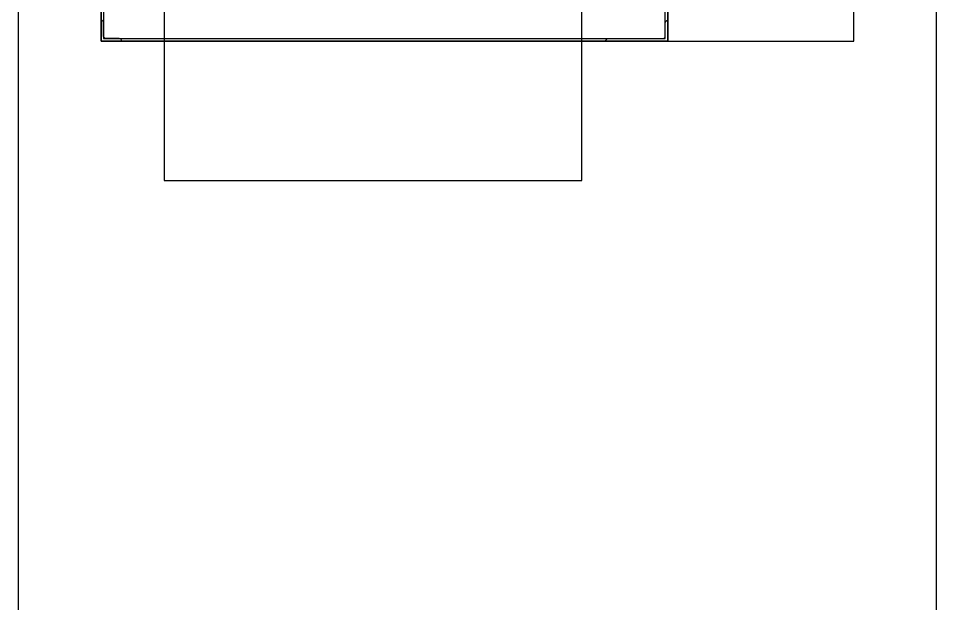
# Model space of a CAD drawing. Header units: millimetres. Extents: x 89450 to 753248, y -530175 to 1209785.
# Drawn here: x 397530 to 399750, y -103452 to -102036 of the extents above; entities that cross this region are included whole.
import ezdxf

# ---------------------------------------------------------------- set-up
doc = ezdxf.new("R2010")
doc.units = ezdxf.units.MM
doc.header["$LTSCALE"] = 150
doc.layers.add('------00 Load Bank', color=3, linetype='Continuous')
doc.layers.add('-----35 Equipmnet Pad', color=7, linetype='Continuous')

msp = doc.modelspace()

# ---------------------------------------------------------------- linework, layer by layer
at = {"layer": '------00 Load Bank', "color": 161, "elevation": 0}
for points in [[(399100.2, -99491.4), (397730.2, -99491.4), (397730.2, -102091.4), (399100.2, -102091.4), (399100.2, -99491.4)], [(399100.2, -102091.4), (399550.2, -102091.4), (399550.2, -99491.4), (399102.5, -99491.4)]]:
    msp.add_lwpolyline(points, dxfattribs=at)
for points in [[(399100.2, -102091.4), (397730.2, -102091.4), (397730.2, -99491.4), (399100.2, -99491.4)], [(399094.2, -99497.4), (397736.2, -99497.4), (397736.2, -102085.4), (399094.2, -102085.4)]]:
    msp.add_lwpolyline(points, close=True, dxfattribs=at)
at = {"layer": '------00 Load Bank', "color": 161, "ltscale": 2, "elevation": 0}
msp.add_lwpolyline([(398892.7, -102428.7), (398892.7, -101896.4), (397882.7, -101896.4), (397882.7, -102428.7)], close=True, dxfattribs=at)
at = {"layer": '------00 Load Bank', "color": 161, "ltscale": 0.2, "elevation": 0}
for points in [[(397730.2, -102041.4), (397730.2, -102091.4), (397780.2, -102091.4), (397780.2, -102091.4, 0.414214), (397774.2, -102085.4), (397742.2, -102085.4, -0.414214), (397736.2, -102079.4), (397736.2, -102047.4, 0.414214), (397730.2, -102041.4), (397730.2, -102041.4)], [(399100.2, -102041.4), (399100.2, -102091.4), (398950.2, -102091.4), (398950.2, -102091.4, -0.414214), (398956.2, -102085.4), (399088.2, -102085.4, 0.414214), (399094.2, -102079.4), (399094.2, -102047.4, -0.414214), (399100.2, -102041.4), (399100.2, -102041.4)]]:
    msp.add_lwpolyline(points, format="xyb", dxfattribs=at)
at = {"layer": '-----35 Equipmnet Pad', "color": 161, "elevation": -9.9}
msp.add_lwpolyline([(397530.2, -104429.1), (397530.2, -101029.1)], dxfattribs=at)
at = {"layer": '-----35 Equipmnet Pad', "color": 161, "ltscale": 5, "elevation": -9.9}
msp.add_lwpolyline([(399750.2, -104429.1), (399750.2, -101029.1)], dxfattribs=at)

doc.saveas('drawing.dxf')
